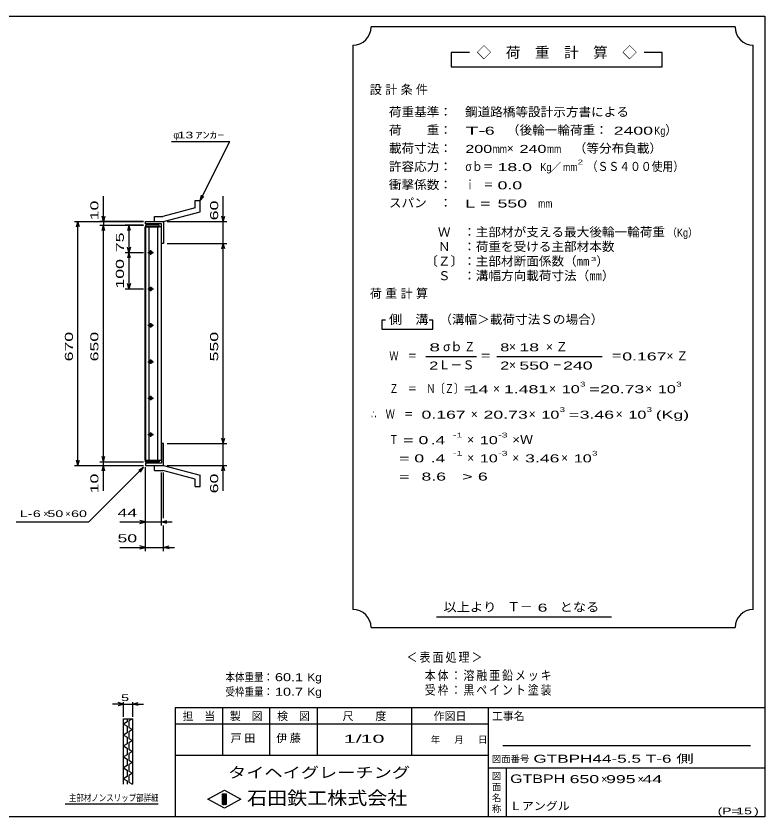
# Model space of a CAD drawing. Units: millimetres, scale not verified. Extents: x -1820 to 1736, y -1282 to 1048.
# Drawn here: x -321 to 1736, y -1152 to 1048 of the extents above; entities that cross this region are included whole.
import ezdxf
from ezdxf.enums import TextEntityAlignment as Align

# ---------------------------------------------------------------- set-up
doc = ezdxf.new("R2010")
doc.units = ezdxf.units.MM
doc.header["$LTSCALE"] = 10
for name, color, linetype, lineweight in [('0_2', 150, 'Continuous', 25), ('16', 3, 'Continuous', 25), ('19', 6, 'Continuous', 25), ('22', 4, 'Continuous', 25), ('24', 2, 'Continuous', 25), ('32', 4, 'Continuous', 25)]:
    doc.layers.add(name, color=color, linetype=linetype, lineweight=lineweight)
doc.styles.add('ベクトル', font='')
doc.styles.get('ベクトル').set_extended_font_data('ベクトル')

msp = doc.modelspace()

# ---------------------------------------------------------------- linework, layer by layer
at = {"layer": '0_2'}
for p, q in [((-1724, 1048.5), (1736, 1048.5)), ((1736, 1048.5), (1736, -1151.5)), ((1736, -851.5), (116, -851.5)), ((116, -851.5), (116, -1151.5)), ((246, -851.5), (246, -981.5)), ((376, -981.5), (376, -851.5)), ((506, -851.5), (506, -981.5)), ((766, -981.5), (766, -851.5)), ((976, -851.5), (976, -1151.5)), ((976, -896.5), (116, -896.5)), ((1696, -956.5), (1016, -956.5)), ((116, -981.5), (976, -981.5)), ((976, -1016.5), (1736, -1016.5)), ((1026, -1151.5), (1026, -1016.5)), ((206, -1102.5), (251, -1077.5)), ((251, -1077.5), (296, -1102.5)), ((246, -1087.5), (256, -1087.5)), ((246, -1117.5), (246, -1087.5)), ((246, -1087.5), (248, -1087.5)), ((248, -1087.5), (248, -1117.5)), ((250, -1117.5), (250, -1087.5)), ((250, -1087.5), (252, -1087.5)), ((252, -1087.5), (252, -1117.5)), ((254, -1117.5), (254, -1087.5)), ((254, -1087.5), (256, -1087.5)), ((256, -1087.5), (256, -1117.5)), ((256, -1087.5), (256, -1117.5)), ((251, -1127.5), (206, -1102.5)), ((256, -1117.5), (246, -1117.5)), ((248, -1117.5), (250, -1117.5)), ((296, -1102.5), (251, -1127.5)), ((252, -1117.5), (254, -1117.5)), ((1736, -1151.5), (-1724, -1151.5))]:
    msp.add_line(p, q, dxfattribs=at)
at = {"layer": '16'}
for p, q in [((33.3, -171.5), (33.3, 469.5)), ((33.3, 469.5), (34, 469.5)), ((72, 474), (34, 474)), ((34, 474), (34, 469.5)), ((34, 469.5), (72, 469.5)), ((34, 469.5), (34, -171.5)), ((78, 469.5), (34, 469.5)), ((43.5, 469.5), (43.5, -171.5)), ((68.5, -171.5), (68.5, 469.5)), ((72, 469.5), (72, 474)), ((78, -171.5), (78, 469.5)), ((40.5, 399), (56.5, 399)), ((50.5, 402), (46.5, 402)), ((46.5, 396), (50.5, 396)), ((48.5, 405), (48.5, 393)), ((40.5, 299), (56.5, 299)), ((50.5, 302), (46.5, 302)), ((46.5, 296), (50.5, 296)), ((48.5, 305), (48.5, 293)), ((40.5, 199), (56.5, 199)), ((50.5, 202), (46.5, 202)), ((48.5, 205), (48.5, 193)), ((46.5, 196), (50.5, 196)), ((40.5, 99), (56.5, 99)), ((50.5, 102), (46.5, 102)), ((46.5, 96), (50.5, 96)), ((48.5, 105), (48.5, 93)), ((50.5, 2), (46.5, 2)), ((48.5, 5), (48.5, -7)), ((40.5, -1), (56.5, -1)), ((46.5, -4), (50.5, -4)), ((40.5, -101), (56.5, -101)), ((50.5, -98), (46.5, -98)), ((46.5, -104), (50.5, -104)), ((48.5, -95), (48.5, -107)), ((34, -171.5), (33.3, -171.5)), ((34, -171.5), (72, -171.5)), ((34, -176), (34, -171.5)), ((34, -171.5), (78, -171.5)), ((72, -176), (34, -176)), ((72, -171.5), (72, -176))]:
    msp.add_line(p, q, dxfattribs=at)
for centre, radius, start, end in [((46.5, 399), 3, 90, 270), ((48.5, 399), 4, 46.6, 133.4), ((48.5, 399), 4, 226.6, 313.4), ((50.5, 399), 3, 270, 90), ((46.5, 299), 3, 90, 270), ((48.5, 299), 4, 46.6, 133.4), ((48.5, 299), 4, 226.6, 313.4), ((50.5, 299), 3, 270, 90), ((46.5, 199), 3, 90, 270), ((48.5, 199), 4, 46.6, 133.4), ((50.5, 199), 3, 270, 90), ((48.5, 199), 4, 226.6, 313.4), ((46.5, 99), 3, 90, 270), ((48.5, 99), 4, 46.6, 133.4), ((48.5, 99), 4, 226.6, 313.4), ((50.5, 99), 3, 270, 90), ((46.5, -1), 3, 90, 270), ((48.5, -1), 4, 46.6, 133.4), ((50.5, -1), 3, 270, 90), ((48.5, -1), 4, 226.6, 313.4), ((46.5, -101), 3, 90, 270), ((48.5, -101), 4, 46.6, 133.4), ((48.5, -101), 4, 226.6, 313.4), ((50.5, -101), 3, 270, 90)]:
    msp.add_arc(centre, radius, start, end, dxfattribs=at)
at = {"layer": '19'}
for p, q in [((171, 542), (185, 542)), ((171, 522), (171, 542)), ((185, 511), (185, 542)), ((171, 522), (82, 498)), ((84, 484), (185, 511)), ((34, 478), (34, 484)), ((34, 484), (83, 484)), ((59, 498), (82, 498)), ((59, 484), (59, 498)), ((59, 484), (84, 484)), ((83, 484), (84, 483)), ((78, 478), (34, 478)), ((78, 424), (78, 478)), ((84, 483), (84, 424)), ((84, 424), (78, 424)), ((84, -126), (78, -126)), ((78, -126), (78, -180)), ((84, -185), (84, -126)), ((34, -180), (34, -186)), ((78, -180), (34, -180)), ((34, -186), (83, -186)), ((59, -186), (84, -186)), ((59, -200), (59, -186)), ((83, -186), (84, -185)), ((84, -186), (185, -213)), ((59, -200), (82, -200)), ((171, -224), (82, -200)), ((185, -244), (185, -213)), ((171, -244), (171, -224)), ((171, -244), (185, -244))]:
    msp.add_line(p, q, dxfattribs=at)
at = {"layer": '22'}
for p, q in [((106, 704), (266, 704)), ((185, 542), (266, 704)), ((-81, 484), (-81, 554)), ((185, 542), (188, 556.6)), ((185, 542), (195, 553)), ((248, 484), (248, 554)), ((-161, 484), (29, 484)), ((-155, 469), (-151, 484)), ((-147, 469), (-151, 484)), ((-151, -186), (-151, 484)), ((29, 484), (-91, 484)), ((-81, 484), (-85, 499)), ((-77, 499), (-81, 484)), ((-81, 484), (-81, 474)), ((94, 484), (258, 484)), ((248, 484), (244, 499)), ((248, 484), (252, 499)), ((248, 424), (248, 484)), ((-91, 474), (29, 474)), ((-85, 459), (-81, 474)), ((-77, 459), (-81, 474)), ((-81, -176), (-81, 474)), ((29, 474), (-21, 474)), ((-11, 474), (-15, 459)), ((-7, 459), (-11, 474)), ((-11, 474), (-11, 399)), ((94, 424), (258, 424)), ((244, 409), (248, 424)), ((252, 409), (248, 424)), ((248, -126), (248, 424)), ((-21, 399), (29, 399)), ((-11, 399), (-15, 414)), ((-11, 399), (-15, 384)), ((-7, 414), (-11, 399)), ((-7, 384), (-11, 399)), ((-11, 399), (-11, 299)), ((-11, 299), (-15, 314)), ((-7, 314), (-11, 299)), ((-21, 299), (29, 299)), ((94, -126), (258, -126)), ((248, -126), (244, -111)), ((248, -126), (252, -111)), ((248, -186), (248, -126)), ((-151, -186), (-155, -171)), ((-151, -186), (-147, -171)), ((-91, -176), (29, -176)), ((-81, -176), (-85, -161)), ((-81, -176), (-77, -161)), ((-81, -186), (-81, -176)), ((-161, -186), (29, -186)), ((-121, -341), (29, -191)), ((-91, -186), (29, -186)), ((-85, -201), (-81, -186)), ((-77, -201), (-81, -186)), ((-81, -256), (-81, -186)), ((16, -199), (29, -191)), ((21, -204), (29, -191)), ((34, -351), (34, -191)), ((34, -421), (34, -191)), ((94, -186), (258, -186)), ((244, -201), (248, -186)), ((252, -201), (248, -186)), ((248, -256), (248, -186)), ((78, -351), (78, -205)), ((84, -331), (84, -205)), ((-321, -341), (-121, -341)), ((-36, -341), (34, -341)), ((34, -341), (19, -337)), ((19, -345), (34, -341)), ((34, -341), (78, -341)), ((78, -341), (93, -337)), ((93, -345), (78, -341)), ((78, -341), (108, -341)), ((84, -421), (84, -351)), ((-36, -411), (34, -411)), ((34, -411), (19, -407)), ((19, -415), (34, -411)), ((34, -411), (84, -411)), ((84, -411), (99, -407)), ((99, -415), (84, -411)), ((84, -411), (114, -411))]:
    msp.add_line(p, q, dxfattribs=at)
at = {"layer": '24', "color": 4}
for p, q in [((1654, 1018.5), (654, 1018.5)), ((604, 968.5), (604, -581.5)), ((1704, -581.5), (1704, 968.5)), ((924, 948.5), (874, 948.5)), ((874, 948.5), (874, 908.5)), ((1454, 948.5), (1404, 948.5)), ((1454, 908.5), (1454, 948.5)), ((874, 908.5), (1454, 908.5)), ((694, 213.5), (684, 213.5)), ((684, 213.5), (684, 188.5)), ((824, 213.5), (814, 213.5)), ((824, 188.5), (824, 213.5)), ((684, 188.5), (824, 188.5)), ((804, 113.5), (944, 113.5)), ((999, 113.5), (1289, 113.5)), ((834, -601.5), (1314, -601.5)), ((654, -631.5), (1654, -631.5))]:
    msp.add_line(p, q, dxfattribs=at)
for centre, start, end in [((604, 1018.5), 270, 0), ((1704, 1018.5), 180, 270), ((604, -631.5), 0, 90), ((1704, -631.5), 90, 180)]:
    msp.add_arc(centre, 50, start, end, dxfattribs=at)
at = {"layer": '32'}
for p, q in [((-26, -841.5), (-56, -841.5)), ((-26, -841.5), (-41, -837.5)), ((-41, -845.5), (-26, -841.5)), ((-26, -876.5), (-26, -836.5)), ((-26, -841.5), (-1, -841.5)), ((-1, -836.5), (-1, -876.5)), ((-1, -841.5), (14, -837.5)), ((14, -845.5), (-1, -841.5)), ((-1, -841.5), (29, -841.5)), ((-26, -881.5), (-1, -881.5)), ((-26, -1061.5), (-26, -881.5)), ((-16, -890.5), (-26, -896.5)), ((-26, -896.5), (-16, -902.5)), ((-16, -881.5), (-16, -890.5)), ((-1, -881.5), (-11, -887.5)), ((-11, -887.5), (-11, -905.5)), ((-1, -881.5), (-1, -1061.5)), ((-16, -920.5), (-26, -926.5)), ((-16, -902.5), (-16, -920.5)), ((-11, -905.5), (-1, -911.5)), ((-1, -911.5), (-11, -917.5)), ((-11, -917.5), (-11, -935.5)), ((-26, -926.5), (-16, -932.5)), ((-16, -932.5), (-16, -950.5)), ((-11, -935.5), (-1, -941.5)), ((-1, -941.5), (-11, -947.5)), ((-16, -950.5), (-26, -956.5)), ((-26, -956.5), (-16, -962.5)), ((-16, -962.5), (-16, -980.5)), ((-11, -947.5), (-11, -965.5)), ((-11, -965.5), (-1, -971.5)), ((-16, -980.5), (-26, -986.5)), ((-26, -986.5), (-16, -992.5)), ((-1, -971.5), (-11, -977.5)), ((-11, -977.5), (-11, -995.5)), ((-16, -1010.5), (-26, -1016.5)), ((-16, -992.5), (-16, -1010.5)), ((-11, -995.5), (-1, -1001.5)), ((-1, -1001.5), (-11, -1007.5)), ((-11, -1007.5), (-11, -1025.5)), ((-26, -1016.5), (-16, -1022.5)), ((-16, -1022.5), (-16, -1040.5)), ((-11, -1025.5), (-1, -1031.5)), ((-1, -1031.5), (-11, -1037.5)), ((-16, -1040.5), (-26, -1046.5)), ((-26, -1046.5), (-16, -1052.5)), ((-16, -1052.5), (-16, -1061.5)), ((-11, -1037.5), (-11, -1055.5)), ((-11, -1055.5), (-1, -1061.5)), ((69, -1116.5), (-186, -1116.5))]:
    msp.add_line(p, q, dxfattribs=at)

# ---------------------------------------------------------------- texts
at = {"layer": '0_2', "style": 'ベクトル'}
for s, height, p in [('担\u3000当', 21.99, (136, -874.5)), ('製\u3000図', 21.99, (266, -874.5)), ('検\u3000図', 21.99, (396, -874.5)), ('尺\u3000\u3000度', 21.99, (576, -874.5)), ('作図日', 21.99, (826, -874.5)), ('工事名', 21.99, (986, -874.5)), ('年', 18.3, (818, -939)), ('月', 18.3, (883, -939)), ('日', 18.3, (948, -939)), ('図面番号', 18.33, (986, -992)), ('図', 18.3, (986, -1039)), ('面', 18.3, (986, -1069)), ('名', 18.3, (986, -1099)), ('称', 18.3, (986, -1129))]:
    msp.add_text(s, height=height, dxfattribs=at).set_placement(p, align=Align.MIDDLE_LEFT)
at = {"layer": '0_2', "color": 222, "style": 'ベクトル'}
for s, height, width, p in [('タイヘイグレーチング', 29.33, 1.25, (261, -1029.5)), ('石田鉄工株式会社', 36.66, 1.1, (313.5, -1099.5))]:
    msp.add_text(s, height=height, dxfattribs=dict(at, width=width)).set_placement(p, align=Align.MIDDLE_LEFT)
at = {"layer": '22', "color": 2, "style": 'ベクトル'}
for s, height, p in [('φ', 18.3, (111, 721.5)), ('×', 18.3, (-246, -318.5)), ('×', 18.3, (-186, -318.5)), ('×', 22, (1286, -1047.5)), ('×', 22, (1386, -1047.5))]:
    msp.add_text(s, height=height, dxfattribs=at).set_placement(p, align=Align.MIDDLE_LEFT)
for s, height, width, p in [(' 13 ', 18.33, 1.6, (111, 721.5)), ('ｱﾝｶｰ', 18.33, 1.6, (171, 721.5)), (' 44 ', 21.99, 1.65, (-56, -316)), ('L-', 18.33, 1.6, (-311, -318.5)), (' 6 ', 18.33, 1.6, (-286, -318.5)), (' 50 ', 18.33, 1.6, (-246, -318.5)), (' 60 ', 18.33, 1.6, (-181, -318.5)), (' 50 ', 21.99, 1.65, (-56, -386)), ('本体重量：', 21.99, 0.85, (254, -767.5)), (' 60.1', 21.99, 1.35, (379, -767.5)), ('Kg', 21.99, 1.1, (479, -767.5)), ('受枠重量：', 21.99, 0.85, (254, -807.5)), (' 10.7', 21.99, 1.35, (379, -807.5)), ('Kg', 21.99, 1.1, (479, -807.5)), ('1/', 21.99, 2, (579, -936.5)), (' 10 ', 21.99, 2, (609, -936.5)), ('GTBPH44-5.5 T-6 側                   ', 21.99, 1.6, (1100, -991.5)), ('GTBPH', 23.46, 1.4, (1036, -1046.5)), (' 650 ', 21.99, 1.65, (1186, -1047.5)), (' 995 ', 21.99, 1.65, (1286, -1047.5)), (' 44 ', 21.99, 1.65, (1386, -1047.5)), ('Ｌアングル', 21.99, 1.1, (1035, -1121.5)), ('(P=', 18.33, 1.55, (1606, -1135)), (' 15 ', 18.33, 1.6, (1646, -1135)), (')', 18.3, 1.6, (1706, -1135))]:
    msp.add_text(s, height=height, dxfattribs=dict(at, width=width)).set_placement(p, align=Align.MIDDLE_LEFT)
at = {"layer": '22', "color": 2, "style": 'ベクトル', "width": 1.65}
for s, p in [(' 10 ', (-106, 474)), (' 60 ', (223, 474)), (' 75 ', (-36, 386.5)), (' 100 ', (-36, 286.5)), (' 670 ', (-176, 86.5)), (' 650 ', (-106, 86.5)), (' 550 ', (223, 86.5)), (' 10 ', (-106, -276)), (' 60 ', (223, -276))]:
    msp.add_text(s, height=21.99, rotation=90, dxfattribs=at).set_placement(p, align=Align.MIDDLE_LEFT)
at = {"layer": '22', "color": 2, "attachment_point": 4, "style": 'ベクトル'}
for s, insert, char_height in [('\\T1.2;\\W0.85;＜表面処理＞', (751.5, -714), 25.66), ('\\T1.19;\\W0.85;本体：溶融亜鉛メッキ', (801.5, -764), 25.66), ('\\T1.19;\\W0.85;受枠：黒ペイント塗装', (801.5, -804), 25.66), ('\\T1.25;戸田\u3000', (268.5, -936.5), 21.99), ('\\T1.25;伊藤\u3000', (393.5, -936.5), 21.99)]:
    msp.add_mtext(s, dxfattribs=dict(at, insert=insert, char_height=char_height))
at = {"layer": '24', "style": 'ベクトル'}
for s, height, p in [('◇\u3000荷\u3000重\u3000計\u3000算\u3000◇', 29.33, (944, 948.5)), ('）', 24.2, (1462, 735)), ('×', 24.2, (1027, 685)), ('／', 22, (1146.5, 633.5)), ('）', 24.2, (1273, 375)), ('σｂ', 24.19, (852, 140)), ('×', 24.2, (1033, 140)), ('Ｌ－Ｓ', 24.19, (839, 90)), ('×', 24.2, (1033, 90)), ('×', 24.2, (989, 25)), ('×', 24.2, (1143, 25)), ('×', 24.2, (1407, 25)), ('×', 24.2, (928, -45)), ('×', 24.2, (1087, -45)), ('×', 24.2, (1326, -45)), ('×', 24.2, (918, -115)), ('×', 24.2, (918, -165)), ('×', 24.2, (1042, -165)), ('×', 24.2, (1176, -165)), ('Ｔ－', 25.66, (1028, -574))]:
    msp.add_text(s, height=height, dxfattribs=at).set_placement(p, align=Align.MIDDLE_LEFT)
for s, height, width, p in [('荷重基準：\u3000', 24.19, 1.05, (703, 785)), ('鋼道路橋等設計示方書による', 24.19, 1.05, (912, 785)), ('荷\u3000\u3000重：\u3000', 24.19, 1.05, (703, 735)), ('（後輪一輪荷重：', 24.19, 1.05, (1027, 735)), ('T-', 21.99, 2, (913, 733.5)), (' 6 ', 21.99, 1.65, (953, 733.5)), (' 2400', 21.99, 1.65, (1307, 733.5)), ('Kg', 21.99, 0.85, (1432, 733.5)), ('載荷寸法：\u3000', 24.19, 1.05, (703, 685)), ('200', 21.99, 1.5, (913, 683.5)), ('mm', 21.99, 0.8, (988, 683.5)), ('240', 21.99, 1.5, (1062, 683.5)), ('mm', 21.99, 0.8, (1137, 683.5)), ('\u3000（等分布負載）', 24.19, 1.05, (1176, 685)), ('許容応力：\u3000', 24.19, 1.05, (703, 635)), ('σｂ＝', 24.19, 0.9, (913, 635)), (' 18.0', 21.99, 1.65, (988, 633.5)), ('Kg', 21.99, 0.85, (1119, 633.5)), ('mm', 21.99, 0.8, (1181.5, 633.5)), ('2', 13.2, 1.5, (1221.5, 647.5)), ('（ＳＳ４００使用）', 24.19, 0.9, (1246.5, 635)), ('衝撃係数：\u3000', 24.19, 1.05, (703, 585)), ('ｉ\u3000＝', 24.19, 0.75, (913, 585)), (' 0.0', 21.99, 1.65, (988, 583.5)), ('スパン\u3000：\u3000', 24.19, 1.05, (703, 535)), ('L =', 21.99, 1.65, (913, 533.5)), (' 550 ', 21.99, 1.65, (988, 533.5)), ('mm', 21.99, 0.8, (1113, 533.5)), ('\u3000Ｗ\u3000：主部材が支える最大後輪一輪荷重', 24.19, 1.05, (803, 455)), ('（Kg）', 21.99, 0.85, (1468, 453.5)), ('\u3000Ｎ\u3000：荷重を受ける主部材本数', 24.19, 1.05, (803, 415)), ('〔Ｚ〕：主部材断面係数（㎜', 24.19, 1.05, (803, 375)), ('3', 11, 1.8, (1258, 381)), ('\u3000Ｓ\u3000：溝幅方向載荷寸法（㎜）', 24.19, 1.05, (803, 335)), ('側\u3000溝', 24.19, 1.1, (703, 215)), ('\u3000（溝幅＞載荷寸法Ｓの場合）', 24.19, 1.05, (807, 215)), ('8', 22, 1.8, (814, 138.5)), ('Ｚ', 24.2, 0.9, (910, 140)), ('8', 22, 1.5, (1009, 138.5)), (' 18 ', 21.99, 1.65, (1048, 138.5)), ('Ｗ\u3000＝', 24.19, 0.75, (704, 115)), ('＝', 24.2, 0.9, (954, 115)), ('＝', 24.2, 0.9, (1314, 115)), ('0.167', 21.99, 1.65, (1344, 113.5)), ('2', 22, 1.5, (814, 88.5)), ('2', 22, 1.5, (1009, 88.5)), (' 550 ', 21.99, 1.65, (1048, 88.5)), ('－', 24.2, 0.75, (1153, 90)), (' 240 ', 21.99, 1.65, (1168, 88.5)), ('3', 13.2, 1.5, (1228, 37.5)), ('3', 13.2, 1.5, (1492, 37.5)), ('Ｚ\u3000＝\u3000Ｎ〔Ｚ〕＝', 24.19, 0.75, (704, 25)), (' 14 ', 21.99, 1.65, (909, 23.5)), ('1.481', 21.99, 1.65, (1019, 23.5)), ('10', 21.99, 1.5, (1178, 23.5)), ('=', 22, 1.7, (1253, 23.5)), ('20.73', 21.99, 1.65, (1283, 23.5)), ('10', 21.99, 1.5, (1442, 23.5)), ('∴\u3000Ｗ\u3000＝', 24.19, 0.75, (654, -45)), (' 0.167', 21.99, 1.65, (779, -46.5)), ('20.73', 21.99, 1.65, (963, -46.5)), ('10', 21.99, 1.5, (1122, -46.5)), ('3', 13.2, 1.5, (1172, -32.5)), ('=', 22, 1.7, (1197, -46.5)), ('3.46', 21.99, 1.65, (1227, -46.5)), ('10', 21.99, 1.5, (1361, -46.5)), ('3', 13.2, 1.5, (1411, -32.5)), ('(Kg)', 21.99, 1.65, (1436, -46.5)), ('Ｔ', 24.2, 0.75, (704, -115)), (' = 0', 21.99, 1.65, (729, -116.5)), (' .4 ', 21.99, 1.65, (804, -116.5)), ('-1', 13.2, 1.65, (879, -102.5)), ('10', 21.99, 1.5, (953, -116.5)), ('-3', 13.2, 1.65, (1003, -102.5)), ('×Ｗ', 24.19, 1.1, (1042, -115)), ('-1', 13.2, 1.65, (879, -152.5)), ('-3', 13.2, 1.65, (1003, -152.5)), ('3', 13.2, 1.5, (1261, -152.5)), ('  = 0', 21.99, 1.65, (704, -166.5)), (' .4 ', 21.99, 1.65, (804, -166.5)), ('10', 21.99, 1.5, (953, -166.5)), ('3.46', 21.99, 1.65, (1077, -166.5)), ('10', 21.99, 1.5, (1211, -166.5)), ('  =', 21.99, 1.65, (704, -216.5)), (' 8.6', 21.99, 1.65, (779, -216.5)), ('>', 22, 1.7, (904, -216.5)), (' 6 ', 21.99, 1.65, (934, -216.5)), ('以上より\u3000', 24.19, 1.1, (853, -575)), (' 6 ', 21.99, 1.65, (1098, -576.5)), ('となる', 24.19, 1.1, (1172, -575))]:
    msp.add_text(s, height=height, dxfattribs=dict(at, width=width)).set_placement(p, align=Align.MIDDLE_LEFT)
at = {"layer": '24', "char_height": 24.19, "attachment_point": 4, "style": 'ベクトル'}
for s, insert in [('\\T1.28;設計条件', (650.5, 845)), ('\\T1.28;荷重計算', (650.5, 285)), ('\\T1.42;×Ｚ', (1134.5, 140)), ('\\T1.42;×Ｚ', (1465.5, 115))]:
    msp.add_mtext(s, dxfattribs=dict(at, insert=insert))
at = {"layer": '32', "color": 2, "style": 'ベクトル'}
for s, width, p in [(' 5 ', 1.6, (-43.5, -824)), ('主部材ノンスリップ部詳細', 0.8, (-176, -1099))]:
    msp.add_text(s, height=18.33, dxfattribs=dict(at, width=width)).set_placement(p, align=Align.MIDDLE_LEFT)

doc.saveas('drawing.dxf')
